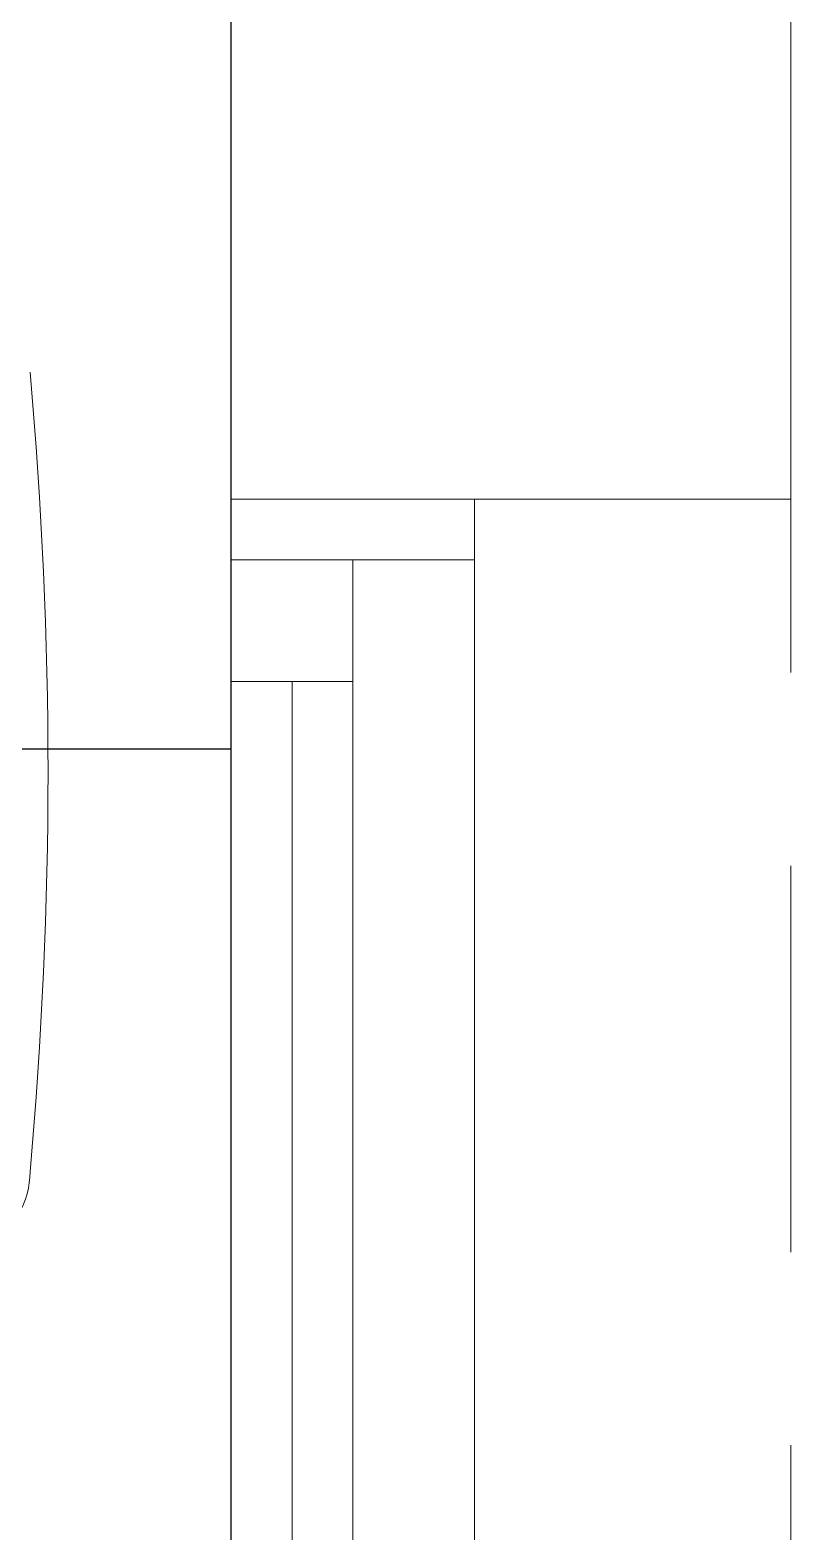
# Model space of a CAD drawing. Header units: inches. Extents: x -12418 to 57169, y -29325 to 19878.
# Drawn here: x 48735 to 49048, y -10522 to -9905 of the extents above; entities that cross this region are included whole.
import ezdxf

# ---------------------------------------------------------------- set-up
doc = ezdxf.new("R2010")
doc.units = ezdxf.units.IN
doc.header["$LTSCALE"] = 25
doc.header["$MEASUREMENT"] = 0
doc.linetypes.add('00-Ground Floor$0$HIDDEN', pattern=[9.525, 6.35, -3.175])
doc.linetypes.add('DASHDOT', pattern=[25.4, 12.7, -6.35, 0, -6.35])
doc.layers.get('0').update_dxf_attribs({"color": 8})
for name, color, linetype, lineweight in [('00-Ground Floor$0$Aluminum', 251, 'Continuous', 5), ('00-Ground Floor$0$LOADING', 253, 'Continuous', 5), ('00-Ground Floor$0$Proj', 251, 'Continuous', 5), ('00-Ground Floor$0$Walls', 251, 'Continuous', 5), ('E-LITE-CLNG-CNDT', 6, 'DASHDOT', 35)]:
    doc.layers.add(name, color=color, linetype=linetype, lineweight=lineweight)
doc.layers.add('00-Ground Floor$0$False Ceiling', color=251, linetype='Continuous')

# ---------------------------------------------------------------- blocks, each defined once
blk = doc.blocks.new('00-Ground Floor$0$GF21018-P')
at = {"color": 0}
for centre, radius, start, end in [((0.16409, 0.0425), 0.03511, 270, 90), ((0, 1.83136), 1.83136, 264.85322, 275.14698)]:
    blk.add_arc(centre, radius, start, end, dxfattribs=at)
blk = doc.blocks.new('00-Ground Floor$0$A$Ce9e1c4c3')
at = {"layer": '00-Ground Floor$0$False Ceiling', "color": 254}
blk.add_line((-51182.07, -12867.43, 0), (-51182.07, -8847.43, 0), dxfattribs=at)
at = {"layer": '00-Ground Floor$0$False Ceiling', "color": 254, "linetype": 'Continuous'}
blk.add_line((-55042.47, -10200), (-51182.07, -10200), dxfattribs=at)
blk = doc.blocks.new('00-Ground Floor')
at = {"layer": '00-Ground Floor$0$Aluminum'}
for p, q in [((48817.93, -10097.43, 0), (48817.93, -11597.43, 0)), ((48917.93, -10097.43, 0), (48917.93, -11597.43, 0)), ((48917.93, -10122.43, 0), (48817.93, -10122.43, 0)), ((48867.93, -10122.43, 0), (48867.93, -11572.43, 0)), ((48867.93, -10172.43, 0), (48817.93, -10172.43, 0)), ((48842.93, -11522.43, 0), (48842.93, -10172.43, 0))]:
    blk.add_line(p, q, dxfattribs=at)
at = {"layer": '00-Ground Floor$0$Proj', "linetype": '00-Ground Floor$0$HIDDEN'}
blk.add_line((49047.93, -11597.43, 0), (49047.93, -10097.43, 0), dxfattribs=at)
at = {"layer": '00-Ground Floor$0$Walls'}
for p, q in [((49047.93, -10097.43, 0), (49047.93, -5897.43, 0)), ((48817.93, -10097.43, 0), (48817.93, -8847.43, 0)), ((48817.93, -10097.43, 0), (49047.93, -10097.43, 0))]:
    blk.add_line(p, q, dxfattribs=at)
at = {"layer": '00-Ground Floor$0$False Ceiling', "color": 254}
blk.add_blockref('00-Ground Floor$0$A$Ce9e1c4c3', (100000, 0), dxfattribs=at)
at = {"layer": '00-Ground Floor$0$LOADING', "extrusion": (7.77426e-06, 2.24021e-05, 1), "xscale": -1000, "yscale": 1000, "zscale": 1000, "rotation": 90.00141075505198}
blk.add_blockref('00-Ground Floor$0$GF21018-P', (48742.63, -10209.57, 0.13), dxfattribs=at)

msp = doc.modelspace()

# ---------------------------------------------------------------- block references
at = {"layer": 'E-LITE-CLNG-CNDT'}
msp.add_blockref('00-Ground Floor', (0, 0), dxfattribs=at)

doc.saveas('drawing.dxf')
